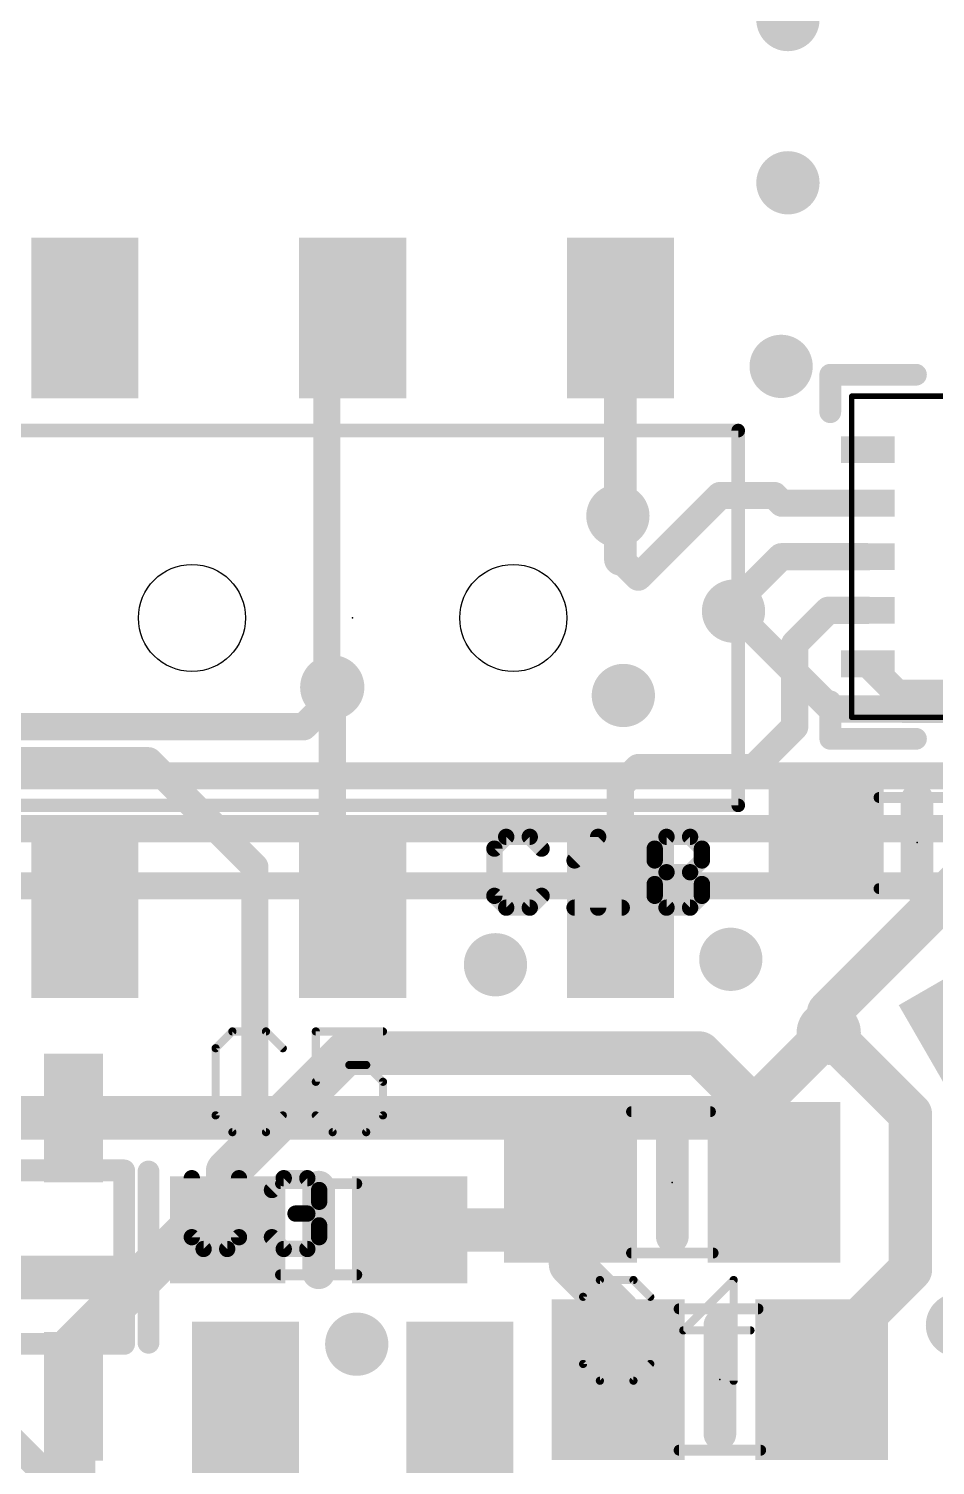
# Model space of a CAD drawing. Extents: x -25.4 to 25.4, y -26.7 to 25.8.
# Drawn here: x -3.02 to 5.44, y -16.93 to -3.51 of the extents above; entities that cross this region are included whole.
import ezdxf

# ---------------------------------------------------------------- set-up
doc = ezdxf.new("R2010")
doc.units = 0
for name, color, linetype in [('1', 12, 'CONTINUOUS'), ('16', 5, 'CONTINUOUS'), ('18', 110, 'CONTINUOUS'), ('20', 53, 'CONTINUOUS'), ('21', 53, 'CONTINUOUS'), ('23', 53, 'CONTINUOUS'), ('25', 253, 'CONTINUOUS'), ('51', 53, 'CONTINUOUS')]:
    doc.layers.add(name, color=color, linetype=linetype)

# ---------------------------------------------------------------- blocks, each defined once
blk = doc.blocks.new('RECT')
blk.add_solid([(-0.5, -0.5), (0.5, -0.5), (-0.5, 0.5), (0.5, 0.5)])
blk = doc.blocks.new('ROUNDV')
at = {"const_width": 0.5}
blk.add_lwpolyline([(0, -0.25, 1), (0, 0.25, 1), (0, -0.25)], format="xyb", dxfattribs=at)

msp = doc.modelspace()

# ---------------------------------------------------------------- linework, layer by layer
at = {"layer": '1'}
for points, const_width in [([(-20.32, 0, 0.4142), (0, -20.32)], 0.254), ([(0, -20.32, 0.4142), (20.32, 0)], 0.254), ([(0.0449, -6.2619, 1), (-0.0449, -6.1721)], 0.127), ([(2.5762, -6.217, 1), (2.4238, -6.217)], 0.1524), ([(-0.1778, -6.4583, 1), (-0.3048, -6.4583)], 0.127), ([(-0.2862, -6.4134, 1), (-0.1964, -6.5032)], 0.127), ([(3.429, -7.8105, 1), (3.429, -7.9375)], 0.127), ([(3.4739, -7.9189, 1), (3.3841, -7.8291)], 0.127), ([(3.9819, -7.8291, 1), (3.8921, -7.9189)], 0.127), ([(3.937, -7.9375, 1), (3.937, -7.8105)], 0.127), ([(4.0085, -7.882, 1), (4.0085, -8.009)], 0.127), ([(3.9636, -7.9904, 1), (4.0534, -7.9006)], 0.127), ([(4.8095, -8.009, 1), (4.8095, -7.882)], 0.127), ([(2.4238, -8.469, 1), (2.5762, -8.469)], 0.1524), ([(2.5449, -8.4241, 1), (2.4551, -8.5139)], 0.127), ([(4.0005, -8.382, 1), (4.0005, -8.509)], 0.127), ([(4.0454, -8.4904, 1), (3.9556, -8.4006)], 0.127), ([(4.8095, -8.509, 1), (4.8095, -8.382)], 0.127), ([(2.6221, -8.5911, 1), (2.7119, -8.6809)], 0.127), ([(2.6221, -8.6809, 1), (2.7119, -8.5911)], 0.127), ([(3.6195, -8.89, 1), (3.4925, -8.89)], 0.127), ([(3.5111, -8.8451, 1), (3.6009, -8.9349)], 0.127), ([(4.4403, -8.882, 1), (4.4403, -9.009)], 0.127), ([(4.4852, -8.9904, 1), (4.3954, -8.9006)], 0.127), ([(4.8095, -9.009, 1), (4.8095, -8.882)], 0.127), ([(3.4925, -8.9535, 1), (3.6195, -8.9535)], 0.127), ([(4.191, -9.2583, 1), (4.064, -9.2583)], 0.127), ([(4.0826, -9.2134, 1), (4.1724, -9.3032)], 0.127), ([(4.8544, -9.4006, 1), (4.7646, -9.4904)], 0.127), ([(-0.1964, -9.569, 1), (-0.2862, -9.6588)], 0.127), ([(-0.3048, -9.6139, 1), (-0.1778, -9.6139)], 0.127), ([(-0.127, -9.6647, 1), (-0.254, -9.6647)], 0.127), ([(-0.2354, -9.7096, 1), (-0.1456, -9.6198)], 0.127), ([(5.1595, -9.6939, 1), (5.1595, -9.8971)], 0.2032), ([(5.1146, -9.8404, 1), (5.2044, -9.7506)], 0.127), ([(4.1724, -10.0779, 1), (4.0826, -9.9881)], 0.127), ([(4.064, -10.033, 1), (4.191, -10.033)], 0.127), ([(-1.8601, -10.3056, 1), (-1.9499, -10.3954)], 0.127), ([(-1.905, -10.414, 1), (-1.905, -10.287)], 0.127), ([(2.667, -10.3505, 1), (2.667, -10.4775)], 0.127), ([(2.7119, -10.4589, 1), (2.6221, -10.3691)], 0.127), ([(3.7016, -10.3691, 1), (3.7914, -10.4589)], 0.127), ([(3.7465, -10.4775, 1), (3.7465, -10.3505)], 0.127), ([(2.5635, -10.581, 1), (2.4365, -10.581)], 0.127), ([(2.4551, -10.5361, 1), (2.5449, -10.6259)], 0.127), ([(-0.85, -11.342, 1), (-0.977, -11.342)], 0.127), ([(-0.9584, -11.3869, 1), (-0.8686, -11.2971)], 0.127), ([(-0.1456, -11.5816, 1), (-0.2354, -11.6714)], 0.127), ([(-0.254, -11.6265, 1), (-0.127, -11.6265)], 0.127), ([(-0.0449, -11.8619, 1), (0.0449, -11.7721)], 0.127), ([(2.4365, -11.817, 1), (2.5635, -11.817)], 0.127), ([(4.5466, -12.7, 1), (4.3434, -12.7)], 0.2032), ([(4.3732, -12.6282, 1), (4.5168, -12.7718)], 0.2032), ([(4.5168, -12.8187, 1), (4.3732, -12.9623)], 0.2032), ([(-0.0635, -12.9794, 1), (-0.0635, -13.1826)], 0.2032), ([(0.0083, -13.1528, 1), (-0.1353, -13.0092)], 0.2032), ([(3.3103, -13.0092, 1), (3.1667, -13.1528)], 0.2032), ([(3.2385, -13.1826, 1), (3.2385, -12.9794)], 0.2032), ([(4.3434, -12.8905, 1), (4.5466, -12.8905)], 0.2032), ([(4.711, -13.0549, 1), (4.711, -13.2581)], 0.2032), ([(4.7842, -13.0847, 1), (4.6405, -13.2283)], 0.2032), ([(4.6392, -13.2283, 1), (4.7828, -13.0847)], 0.2032), ([(4.7123, -13.2581, 1), (4.7123, -13.0549)], 0.2032), ([(5.3086, -13.6512, 1), (5.1054, -13.6512)], 0.2032), ([(5.1352, -13.723, 1), (5.2788, -13.5793)], 0.2032), ([(4.0361, -13.777, 1), (3.8329, -13.777)], 0.2032), ([(3.8627, -13.8488, 1), (4.0063, -13.7052)], 0.2032), ([(-0.9853, -13.8592, 1), (-0.8417, -14.0028)], 0.2032), ([(-0.8417, -14.0028, 1), (-0.9853, -13.8592)], 0.2032), ([(-0.977, -13.931, 1), (-0.85, -13.931)], 0.127), ([(-1.0659, -14.185, 1), (-1.2691, -14.185)], 0.2032), ([(-1.2393, -14.1132, 1), (-1.0957, -14.2568)], 0.2032), ([(2.1361, -14.2875, 1), (1.9329, -14.2875)], 0.2032), ([(2.1063, -14.3593, 1), (1.9627, -14.2157)], 0.2032), ([(3.8329, -14.2875, 1), (4.0361, -14.2875)], 0.2032), ([(-1.524, -14.6304, 1), (-1.524, -14.8336)], 0.2032), ([(-1.4522, -14.8038, 1), (-1.5958, -14.6602)], 0.2032), ([(-1.1675, -14.8336, 1), (-1.1675, -14.6304)], 0.2032), ([(0.5325, -14.6304, 1), (0.5325, -14.8336)], 0.2032), ([(1.5182, -14.6602, 1), (1.6618, -14.8038)], 0.2032), ([(1.59, -14.8336, 1), (1.59, -14.6304)], 0.2032), ([(-1.2691, -14.732, 1), (-1.0659, -14.732)], 0.2032), ([(2.1063, -14.9802, 1), (1.9627, -15.1238)], 0.2032), ([(-2.0403, -15.1047, 1), (-1.8967, -15.2483)], 0.2032), ([(-1.8967, -15.2483, 1), (-2.0403, -15.1047)], 0.2032), ([(-1.9685, -15.2781, 1), (-1.9685, -15.0749)], 0.2032), ([(1.9329, -15.052, 1), (2.1361, -15.052)], 0.2032), ([(5.1054, -15.1024, 1), (5.3086, -15.1024)], 0.2032), ([(5.2788, -15.1743, 1), (5.1352, -15.0306)], 0.2032), ([(2.5806, -15.4965, 1), (2.3774, -15.4965)], 0.2032), ([(2.4072, -15.5683, 1), (2.5508, -15.4247)], 0.2032), ([(-2.5044, -15.814, 1), (-2.7076, -15.814)], 0.2032), ([(-2.6778, -15.7422, 1), (-2.5342, -15.8858)], 0.2032), ([(4.4806, -15.9304, 1), (4.2774, -15.9304)], 0.2032), ([(4.3072, -15.8586, 1), (4.4508, -16.0023)], 0.2032), ([(-2.5044, -16.2861, 1), (-2.7076, -16.2861)], 0.2032), ([(2.3774, -16.129, 1), (2.5806, -16.129)], 0.2032), ([(4.2774, -16.129, 1), (4.4806, -16.129)], 0.2032), ([(-2.7076, -16.2861, 1), (-2.5044, -16.2861)], 0.2032)]:
    msp.add_lwpolyline(points, format="xyb", dxfattribs=dict(at, const_width=const_width))
for points, const_width in [([(0, -6.217), (-0.2413, -6.4583)], 0.254), ([(2.5, -6.217), (2.5, -8.469)], 0.3048), ([(-0.2413, -6.4583), (-0.2413, -9.6139)], 0.254), ([(3.429, -7.874), (2.667, -8.636)], 0.254), ([(3.937, -7.874), (3.429, -7.874)], 0.254), ([(4.0085, -7.9455), (3.937, -7.874)], 0.254), ([(4.8095, -7.9455), (4.0085, -7.9455)], 0.254), ([(2.5, -8.469), (2.667, -8.636)], 0.254), ([(4.0005, -8.4455), (3.556, -8.89)], 0.254), ([(4.0005, -8.4455), (4.8095, -8.4455)], 0.254), ([(3.556, -8.9535), (3.556, -8.89)], 0.254), ([(4.4403, -8.9455), (4.1275, -9.2583)], 0.254), ([(4.8095, -8.9455), (4.4403, -8.9455)], 0.254), ([(4.1275, -9.2583), (4.1275, -10.033)], 0.254), ([(4.8095, -9.4455), (5.1595, -9.7955)], 0.254), ([(-0.2413, -9.6139), (-0.1905, -9.6647)], 0.254), ([(-0.1905, -9.6647), (-0.1905, -11.6265)], 0.254), ([(5.1595, -9.7955), (5.6595, -9.7955)], 0.4064), ([(4.1275, -10.033), (3.7465, -10.414)], 0.254), ([(-6.6675, -10.3505), (-1.905, -10.3505)], 0.254), ([(-1.905, -10.3505), (-0.9135, -11.342)], 0.254), ([(2.667, -10.414), (2.5, -10.581)], 0.254), ([(3.7465, -10.414), (2.667, -10.414)], 0.254), ([(2.5, -10.581), (2.5, -11.817)], 0.254), ([(-0.9135, -11.342), (-0.9135, -13.931)], 0.254), ([(5.6595, -11.4855), (4.445, -12.7)], 0.4064), ([(0, -11.817), (-0.1905, -11.6265)], 0.254), ([(4.445, -12.7), (4.445, -12.8905)], 0.4064), ([(4.711, -13.1565), (4.445, -12.8905)], 0.4064), ([(-0.9135, -13.931), (-0.0635, -13.081)], 0.4064), ([(-0.0635, -13.081), (3.2385, -13.081)], 0.4064), ([(3.2385, -13.081), (3.9345, -13.777)], 0.4064), ([(4.7123, -13.1565), (4.711, -13.1565)], 0.4064), ([(5.207, -13.6512), (4.7123, -13.1565)], 0.4064), ([(5.207, -15.1024), (5.207, -13.6512)], 0.4064), ([(3.9345, -13.777), (3.9345, -14.2875)], 0.4064), ([(-1.1675, -14.185), (-0.9135, -13.931)], 0.4064), ([(-1.1675, -14.732), (-1.1675, -14.185)], 0.4064), ([(1.59, -14.732), (2.0345, -14.2875)], 0.4064), ([(2.0345, -14.2875), (2.0345, -15.052)], 0.4064), ([(-1.9685, -15.1765), (-1.524, -14.732)], 0.4064), ([(-1.524, -14.732), (-1.1675, -14.732)], 0.4064), ([(0.5325, -14.732), (1.59, -14.732)], 0.4064), ([(2.0345, -15.052), (2.479, -15.4965)], 0.4064), ([(-4.5085, -15.1765), (-1.9685, -15.1765)], 0.4064), ([(-2.606, -15.814), (-1.9685, -15.1765)], 0.4064), ([(5.207, -15.1024), (4.379, -15.9304)], 0.4064), ([(2.479, -15.4965), (2.479, -16.129)], 0.4064), ([(-2.606, -16.2861), (-2.606, -15.814)], 0.4064), ([(4.379, -16.129), (4.379, -15.9304)], 0.4064), ([(-2.606, -16.2861), (-2.606, -20)], 0.4064)]:
    msp.add_lwpolyline(points, dxfattribs=dict(at, const_width=const_width))
at = {"layer": '16'}
for points, const_width in [([(-20.32, 0, 0.4142), (0, -20.32)], 0.254), ([(0, -20.32, 0.4142), (20.32, 0)], 0.254), ([(3.6009, -8.9086, 1), (3.5111, -8.9984)], 0.127), ([(-0.127, -9.6647, 1), (-0.254, -9.6647)], 0.127), ([(-0.1456, -9.8112, 1), (-0.2354, -9.7214)], 0.127), ([(-0.254, -9.7663, 1), (-0.127, -9.7663)], 0.127), ([(4.4704, -9.8044, 1), (4.4704, -9.9314)], 0.127), ([(4.4255, -9.9128, 1), (4.5153, -9.823)], 0.127), ([(-0.5021, -9.9881, 1), (-0.4123, -10.0779)], 0.127), ([(-0.4572, -10.0965, 1), (-0.4572, -9.9695)], 0.127), ([(4.5168, -12.9623, 1), (4.3732, -12.8187)], 0.2032), ([(3.5778, -13.6141, 1), (3.7214, -13.7577)], 0.2032), ([(3.6496, -13.7875, 1), (3.6496, -13.5843)], 0.2032)]:
    msp.add_lwpolyline(points, format="xyb", dxfattribs=dict(at, const_width=const_width))
for points, const_width in [([(4.4704, -9.8679), (3.556, -8.9535)], 0.254), ([(-0.1905, -9.7663), (-0.4572, -10.033)], 0.254), ([(-0.1905, -9.6647), (-0.1905, -9.7663)], 0.254), ([(9.0551, -9.8679), (4.4704, -9.8679)], 0.254), ([(-0.4572, -10.033), (-6.6675, -10.033)], 0.254), ([(-7.1612, -10.4918), (9.1186, -10.4918)], 0.254), ([(-7.4295, -10.9855), (9.3345, -10.9855)], 0.254), ([(-5.4305, -11.5189), (9.8679, -11.5189)], 0.254), ([(3.6496, -13.6859), (4.445, -12.8905)], 0.4064), ([(-3.556, -13.6859), (3.6496, -13.6859)], 0.4064), ([(-1.397, -18.4785), (-3.683, -16.1925)], 0.254)]:
    msp.add_lwpolyline(points, dxfattribs=dict(at, const_width=const_width))
at = {"layer": '20', "const_width": 0.0254}
msp.add_lwpolyline([(-3.4925, 25.146, 14.4823), (3.4925, 25.146)], format="xyb", dxfattribs=at)
at = {"layer": '20'}
for centre in [(-1.5, -9.017), (1.5, -9.017)]:
    msp.add_circle(centre, 0.5, dxfattribs=at)
at = {"layer": '21'}
for points, const_width in [([(4.4595, -7.0955), (4.4595, -6.7455)], 0.2032), ([(4.4595, -6.7455), (5.2595, -6.7455)], 0.2032), ([(-3.6, -7.267), (3.6, -7.267)], 0.127), ([(3.6, -7.267), (3.6, -10.767)], 0.127), ([(4.4595, -10.1455), (4.4595, -9.7955)], 0.2032), ([(5.2595, -10.1455), (4.4595, -10.1455)], 0.2032), ([(5.2705, -11.5125), (5.2705, -10.7125)], 0.3048), ([(3.6, -10.767), (-3.6, -10.767)], 0.127), ([(2.9845, -14.7955), (2.9845, -13.7795)], 0.3048), ([(-1.906, -14.186), (-1.906, -15.786)], 0.2032), ([(-0.3175, -14.332), (-0.3175, -15.132)], 0.3048), ([(3.429, -16.637), (3.429, -15.621)], 0.3048)]:
    msp.add_lwpolyline(points, dxfattribs=dict(at, const_width=const_width))
for points, const_width in [([(4.5103, -6.7455, 1), (4.4087, -6.7455)], 0.1016), ([(4.4595, -6.6947, 1), (4.4595, -6.7963)], 0.1016), ([(5.2595, -6.7963, 1), (5.2595, -6.6947)], 0.1016), ([(4.4087, -7.0955, 1), (4.5103, -7.0955)], 0.1016), ([(3.6318, -7.267, 1), (3.5682, -7.267)], 0.0635), ([(3.6, -7.2988, 1), (3.6, -7.2353)], 0.0635), ([(4.5103, -9.7955, 1), (4.4087, -9.7955)], 0.1016), ([(4.4595, -10.0947, 1), (4.4595, -10.1963)], 0.1016), ([(5.2595, -10.1963, 1), (5.2595, -10.0947)], 0.1016), ([(4.4087, -10.1455, 1), (4.5103, -10.1455)], 0.1016), ([(5.3467, -10.7125, 1), (5.1943, -10.7125)], 0.1524), ([(3.6, -10.7988, 1), (3.6, -10.7353)], 0.0635), ([(3.5682, -10.767, 1), (3.6318, -10.767)], 0.0635), ([(5.1943, -11.5125, 1), (5.3467, -11.5125)], 0.1524), ([(3.0607, -13.7795, 1), (2.9083, -13.7795)], 0.1524), ([(-1.8552, -14.186, 1), (-1.9568, -14.186)], 0.1016), ([(-0.2413, -14.332, 1), (-0.3937, -14.332)], 0.1524), ([(2.9083, -14.7955, 1), (3.0607, -14.7955)], 0.1524), ([(-0.3937, -15.132, 1), (-0.2413, -15.132)], 0.1524), ([(3.5052, -15.621, 1), (3.3528, -15.621)], 0.1524), ([(-1.9568, -15.786, 1), (-1.8552, -15.786)], 0.1016), ([(3.3528, -16.637, 1), (3.5052, -16.637)], 0.1524)]:
    msp.add_lwpolyline(points, format="xyb", dxfattribs=dict(at, const_width=const_width))
at = {"layer": '23'}
for p in [(0, -9.017), (5.2705, -11.1125), (2.9845, -14.2875), (-0.3175, -14.732), (3.429, -16.129)]:
    msp.add_point(p, dxfattribs=at)
at = {"layer": '25'}
for points, const_width in [([(1.4336, -11.0611), (1.3235, -11.1713)], 0.1524), ([(1.6539, -11.0611), (1.4336, -11.0611)], 0.1524), ([(1.7641, -11.1713), (1.6539, -11.0611)], 0.1524), ([(2.0719, -11.2815), (2.2922, -11.0611)], 0.1524), ([(2.2922, -11.0611), (2.2922, -11.7221)], 0.1524), ([(2.8203, -11.1713), (2.9304, -11.0611)], 0.1524), ([(2.9304, -11.0611), (3.1508, -11.0611)], 0.1524), ([(3.1508, -11.0611), (3.2609, -11.1713)], 0.1524), ([(1.3235, -11.1713), (1.3235, -11.6119)], 0.1524), ([(2.8203, -11.2815), (2.8203, -11.1713)], 0.1524), ([(3.2609, -11.1713), (3.2609, -11.2815)], 0.1524), ([(2.9304, -11.3916), (2.8203, -11.2815)], 0.1524), ([(3.2609, -11.2815), (3.1508, -11.3916)], 0.1524), ([(2.8203, -11.5018), (2.9304, -11.3916)], 0.1524), ([(2.9304, -11.3916), (3.1508, -11.3916)], 0.1524), ([(3.1508, -11.3916), (3.2609, -11.5018)], 0.1524), ([(1.3235, -11.6119), (1.4336, -11.7221)], 0.1524), ([(1.6539, -11.7221), (1.7641, -11.6119)], 0.1524), ([(2.8203, -11.6119), (2.8203, -11.5018)], 0.1524), ([(2.9304, -11.7221), (2.8203, -11.6119)], 0.1524), ([(3.2609, -11.6119), (3.1508, -11.7221)], 0.1524), ([(3.2609, -11.5018), (3.2609, -11.6119)], 0.1524), ([(1.4336, -11.7221), (1.6539, -11.7221)], 0.1524), ([(2.0719, -11.7221), (2.5125, -11.7221)], 0.1524), ([(3.1508, -11.7221), (2.9304, -11.7221)], 0.1524), ([(-1.1226, -12.8783), (-1.2794, -13.0351)], 0.0762), ([(-0.8091, -12.8783), (-1.1226, -12.8783)], 0.0762), ([(-0.6523, -13.0351), (-0.8091, -12.8783)], 0.0762), ([(0.2832, -12.8783), (-0.3439, -12.8783)], 0.0762), ([(-0.3439, -12.8783), (-0.3439, -13.3486)], 0.0762), ([(-1.2794, -13.0351), (-1.2794, -13.6621)], 0.0762), ([(-0.3439, -13.3486), (-0.0303, -13.1918)], 0.0762), ([(-0.0303, -13.1918), (0.1264, -13.1918)], 0.0762), ([(0.1264, -13.1918), (0.2832, -13.3486)], 0.0762), ([(0.2832, -13.3486), (0.2832, -13.6621)], 0.0762), ([(-1.2794, -13.6621), (-1.1226, -13.8189)], 0.0762), ([(-0.8091, -13.8189), (-0.6523, -13.6621)], 0.0762), ([(-0.1871, -13.8189), (-0.3439, -13.6621)], 0.0762), ([(0.2832, -13.6621), (0.1264, -13.8189)], 0.0762), ([(-1.1226, -13.8189), (-0.8091, -13.8189)], 0.0762), ([(0.1264, -13.8189), (-0.1871, -13.8189)], 0.0762), ([(-1.5018, -14.2488), (-1.5018, -14.7996)], 0.1524), ([(-1.0612, -14.7996), (-1.0612, -14.2488)], 0.1524), ([(-0.7534, -14.359), (-0.6432, -14.2488)], 0.1524), ([(-0.6432, -14.2488), (-0.4229, -14.2488)], 0.1524), ([(-0.4229, -14.2488), (-0.3127, -14.359)], 0.1524), ([(-0.3127, -14.359), (-0.3127, -14.4692)], 0.1524), ([(-0.3127, -14.4692), (-0.4229, -14.5793)], 0.1524), ([(-0.4229, -14.5793), (-0.5331, -14.5793)], 0.1524), ([(-0.4229, -14.5793), (-0.3127, -14.6895)], 0.1524), ([(-0.3127, -14.6895), (-0.3127, -14.7996)], 0.1524), ([(-1.5018, -14.7996), (-1.3916, -14.9098)], 0.1524), ([(-1.1713, -14.9098), (-1.0612, -14.7996)], 0.1524), ([(-0.6432, -14.9098), (-0.7534, -14.7996)], 0.1524), ([(-0.3127, -14.7996), (-0.4229, -14.9098)], 0.1524), ([(-1.3916, -14.9098), (-1.1713, -14.9098)], 0.1524), ([(-0.4229, -14.9098), (-0.6432, -14.9098)], 0.1524), ([(2.3083, -15.1998), (2.1516, -15.3566)], 0.0762), ([(2.6219, -15.1998), (2.3083, -15.1998)], 0.0762), ([(2.7786, -15.3566), (2.6219, -15.1998)], 0.0762), ([(3.5574, -15.1998), (3.0871, -15.6701)], 0.0762), ([(3.5574, -16.1404), (3.5574, -15.1998)], 0.0762), ([(2.1516, -15.3566), (2.1516, -15.9836)], 0.0762), ([(3.0871, -15.6701), (3.7142, -15.6701)], 0.0762), ([(2.1516, -15.9836), (2.3083, -16.1404)], 0.0762), ([(2.6219, -16.1404), (2.7786, -15.9836)], 0.0762), ([(2.3083, -16.1404), (2.6219, -16.1404)], 0.0762)]:
    msp.add_lwpolyline(points, dxfattribs=dict(at, const_width=const_width))
for points, const_width in [([(1.4336, -11.023, 1), (1.4336, -11.0992)], 0.0762), ([(1.4606, -11.0881, 1), (1.4067, -11.0342)], 0.0762), ([(1.6809, -11.0342, 1), (1.627, -11.0881)], 0.0762), ([(1.6539, -11.0992, 1), (1.6539, -11.023)], 0.0762), ([(2.3303, -11.0611, 1), (2.2541, -11.0611)], 0.0762), ([(2.3191, -11.0881, 1), (2.2652, -11.0342)], 0.0762), ([(2.9304, -11.023, 1), (2.9304, -11.0992)], 0.0762), ([(2.9574, -11.0881, 1), (2.9035, -11.0342)], 0.0762), ([(3.1777, -11.0342, 1), (3.1238, -11.0881)], 0.0762), ([(3.1508, -11.0992, 1), (3.1508, -11.023)], 0.0762), ([(1.3616, -11.1713, 1), (1.2854, -11.1713)], 0.0762), ([(1.2965, -11.1444, 1), (1.3504, -11.1982)], 0.0762), ([(1.7372, -11.1982, 1), (1.791, -11.1444)], 0.0762), ([(2.8584, -11.1713, 1), (2.7822, -11.1713)], 0.0762), ([(2.7933, -11.1444, 1), (2.8472, -11.1982)], 0.0762), ([(3.299, -11.1713, 1), (3.2228, -11.1713)], 0.0762), ([(3.234, -11.1982, 1), (3.2879, -11.1444)], 0.0762), ([(2.0449, -11.2545, 1), (2.0988, -11.3084)], 0.0762), ([(2.8472, -11.2545, 1), (2.7933, -11.3084)], 0.0762), ([(2.7822, -11.2815, 1), (2.8584, -11.2815)], 0.0762), ([(3.2228, -11.2815, 1), (3.299, -11.2815)], 0.0762), ([(3.2879, -11.3084, 1), (3.234, -11.2545)], 0.0762), ([(2.9304, -11.3535, 1), (2.9304, -11.4297)], 0.0762), ([(2.9574, -11.4186, 1), (2.9035, -11.3647)], 0.0762), ([(2.9035, -11.4186, 1), (2.9574, -11.3647)], 0.0762), ([(3.1777, -11.3647, 1), (3.1238, -11.4186)], 0.0762), ([(3.1238, -11.3647, 1), (3.1777, -11.4186)], 0.0762), ([(3.1508, -11.4297, 1), (3.1508, -11.3535)], 0.0762), ([(1.3504, -11.585, 1), (1.2965, -11.6389)], 0.0762), ([(1.791, -11.6389, 1), (1.7372, -11.585)], 0.0762), ([(2.7933, -11.4748, 1), (2.8472, -11.5287)], 0.0762), ([(2.8472, -11.585, 1), (2.7933, -11.6389)], 0.0762), ([(2.8584, -11.5018, 1), (2.7822, -11.5018)], 0.0762), ([(3.299, -11.5018, 1), (3.2228, -11.5018)], 0.0762), ([(3.234, -11.5287, 1), (3.2879, -11.4748)], 0.0762), ([(3.2879, -11.6389, 1), (3.234, -11.585)], 0.0762), ([(1.2854, -11.6119, 1), (1.3616, -11.6119)], 0.0762), ([(1.4336, -11.684, 1), (1.4336, -11.7602)], 0.0762), ([(1.4067, -11.749, 1), (1.4606, -11.6952)], 0.0762), ([(1.627, -11.6952, 1), (1.6809, -11.749)], 0.0762), ([(1.6539, -11.7602, 1), (1.6539, -11.684)], 0.0762), ([(2.0719, -11.684, 1), (2.0719, -11.7602)], 0.0762), ([(2.5125, -11.7602, 1), (2.5125, -11.684)], 0.0762), ([(2.7822, -11.6119, 1), (2.8584, -11.6119)], 0.0762), ([(2.9304, -11.684, 1), (2.9304, -11.7602)], 0.0762), ([(2.9035, -11.749, 1), (2.9574, -11.6952)], 0.0762), ([(3.1238, -11.6952, 1), (3.1777, -11.749)], 0.0762), ([(3.1508, -11.7602, 1), (3.1508, -11.684)], 0.0762), ([(3.2228, -11.6119, 1), (3.299, -11.6119)], 0.0762), ([(2.2541, -11.7221, 1), (2.3303, -11.7221)], 0.0762), ([(-1.1226, -12.8592, 1), (-1.1226, -12.8973)], 0.0381), ([(-1.1092, -12.8918, 1), (-1.1361, -12.8648)], 0.0381), ([(-0.7956, -12.8648, 1), (-0.8226, -12.8918)], 0.0381), ([(-0.8091, -12.8973, 1), (-0.8091, -12.8592)], 0.0381), ([(-0.3439, -12.8592, 1), (-0.3439, -12.8973)], 0.0381), ([(-0.3248, -12.8783, 1), (-0.3629, -12.8783)], 0.0381), ([(0.2832, -12.8973, 1), (0.2832, -12.8592)], 0.0381), ([(-1.2604, -13.0351, 1), (-1.2985, -13.0351)], 0.0381), ([(-1.2929, -13.0216, 1), (-1.2659, -13.0485)], 0.0381), ([(-0.6658, -13.0485, 1), (-0.6389, -13.0216)], 0.0381), ([(-0.0303, -13.1728, 1), (-0.0303, -13.2109)], 0.0381), ([(-0.0218, -13.2089, 1), (-0.0389, -13.1748)], 0.0381), ([(0.1399, -13.1784, 1), (0.1129, -13.2053)], 0.0381), ([(0.1264, -13.2109, 1), (0.1264, -13.1728)], 0.0381), ([(-0.3524, -13.3316, 1), (-0.3354, -13.3656)], 0.0381), ([(-0.3629, -13.3486, 1), (-0.3248, -13.3486)], 0.0381), ([(0.3022, -13.3486, 1), (0.2641, -13.3486)], 0.0381), ([(0.2697, -13.3621, 1), (0.2967, -13.3351)], 0.0381), ([(-1.2659, -13.6487, 1), (-1.2929, -13.6756)], 0.0381), ([(-1.2985, -13.6621, 1), (-1.2604, -13.6621)], 0.0381), ([(-0.6389, -13.6756, 1), (-0.6658, -13.6487)], 0.0381), ([(-0.3304, -13.6487, 1), (-0.3574, -13.6756)], 0.0381), ([(0.2641, -13.6621, 1), (0.3022, -13.6621)], 0.0381), ([(0.2967, -13.6756, 1), (0.2697, -13.6487)], 0.0381), ([(-1.1226, -13.7999, 1), (-1.1226, -13.838)], 0.0381), ([(-1.1361, -13.8324, 1), (-1.1092, -13.8054)], 0.0381), ([(-0.8226, -13.8054, 1), (-0.7956, -13.8324)], 0.0381), ([(-0.8091, -13.838, 1), (-0.8091, -13.7999)], 0.0381), ([(-0.1871, -13.7999, 1), (-0.1871, -13.838)], 0.0381), ([(-0.2006, -13.8324, 1), (-0.1736, -13.8054)], 0.0381), ([(0.1129, -13.8054, 1), (0.1399, -13.8324)], 0.0381), ([(0.1264, -13.838, 1), (0.1264, -13.7999)], 0.0381), ([(-1.4637, -14.2488, 1), (-1.5399, -14.2488)], 0.0762), ([(-1.0231, -14.2488, 1), (-1.0993, -14.2488)], 0.0762), ([(-0.6432, -14.2107, 1), (-0.6432, -14.2869)], 0.0762), ([(-0.6163, -14.2758, 1), (-0.6702, -14.2219)], 0.0762), ([(-0.396, -14.2219, 1), (-0.4498, -14.2758)], 0.0762), ([(-0.4229, -14.2869, 1), (-0.4229, -14.2107)], 0.0762), ([(-0.7803, -14.3321, 1), (-0.7264, -14.3859)], 0.0762), ([(-0.2746, -14.359, 1), (-0.3508, -14.359)], 0.0762), ([(-0.3397, -14.3859, 1), (-0.2858, -14.3321)], 0.0762), ([(-0.3508, -14.4692, 1), (-0.2746, -14.4692)], 0.0762), ([(-0.2858, -14.4961, 1), (-0.3397, -14.4422)], 0.0762), ([(-0.5331, -14.5412, 1), (-0.5331, -14.6174)], 0.0762), ([(-0.396, -14.5524, 1), (-0.4498, -14.6063)], 0.0762), ([(-0.4498, -14.5524, 1), (-0.396, -14.6063)], 0.0762), ([(-0.4229, -14.6174, 1), (-0.4229, -14.5412)], 0.0762), ([(-0.2746, -14.6895, 1), (-0.3508, -14.6895)], 0.0762), ([(-1.4749, -14.7727, 1), (-1.5287, -14.8266)], 0.0762), ([(-1.0342, -14.8266, 1), (-1.0881, -14.7727)], 0.0762), ([(-0.7264, -14.7727, 1), (-0.7803, -14.8266)], 0.0762), ([(-0.3397, -14.7164, 1), (-0.2858, -14.6625)], 0.0762), ([(-0.2858, -14.8266, 1), (-0.3397, -14.7727)], 0.0762), ([(-1.5399, -14.7996, 1), (-1.4637, -14.7996)], 0.0762), ([(-1.3916, -14.8717, 1), (-1.3916, -14.9479)], 0.0762), ([(-1.4186, -14.9367, 1), (-1.3647, -14.8829)], 0.0762), ([(-1.1983, -14.8829, 1), (-1.1444, -14.9367)], 0.0762), ([(-1.1713, -14.9479, 1), (-1.1713, -14.8717)], 0.0762), ([(-1.0993, -14.7996, 1), (-1.0231, -14.7996)], 0.0762), ([(-0.6432, -14.8717, 1), (-0.6432, -14.9479)], 0.0762), ([(-0.6702, -14.9367, 1), (-0.6163, -14.8829)], 0.0762), ([(-0.4498, -14.8829, 1), (-0.396, -14.9367)], 0.0762), ([(-0.4229, -14.9479, 1), (-0.4229, -14.8717)], 0.0762), ([(-0.3508, -14.7996, 1), (-0.2746, -14.7996)], 0.0762), ([(2.3083, -15.1807, 1), (2.3083, -15.2188)], 0.0381), ([(2.3218, -15.2133, 1), (2.2949, -15.1863)], 0.0381), ([(2.6353, -15.1863, 1), (2.6084, -15.2133)], 0.0381), ([(2.6219, -15.2188, 1), (2.6219, -15.1807)], 0.0381), ([(3.5764, -15.1998, 1), (3.5383, -15.1998)], 0.0381), ([(3.5709, -15.2133, 1), (3.5439, -15.1863)], 0.0381), ([(2.1706, -15.3566, 1), (2.1325, -15.3566)], 0.0381), ([(2.1381, -15.3431, 1), (2.165, -15.37)], 0.0381), ([(2.7652, -15.37, 1), (2.7921, -15.3431)], 0.0381), ([(3.0871, -15.6511, 1), (3.0871, -15.6892)], 0.0381), ([(3.0736, -15.6566, 1), (3.1006, -15.6836)], 0.0381), ([(3.7142, -15.6892, 1), (3.7142, -15.6511)], 0.0381), ([(2.165, -15.9702, 1), (2.1381, -15.9971)], 0.0381), ([(2.7921, -15.9971, 1), (2.7652, -15.9702)], 0.0381), ([(2.1325, -15.9836, 1), (2.1706, -15.9836)], 0.0381), ([(2.3083, -16.1213, 1), (2.3083, -16.1594)], 0.0381), ([(2.2949, -16.1539, 1), (2.3218, -16.1269)], 0.0381), ([(2.6084, -16.1269, 1), (2.6353, -16.1539)], 0.0381), ([(2.6219, -16.1594, 1), (2.6219, -16.1213)], 0.0381), ([(3.5383, -16.1404, 1), (3.5764, -16.1404)], 0.0381)]:
    msp.add_lwpolyline(points, format="xyb", dxfattribs=dict(at, const_width=const_width))
at = {"layer": '51'}
for points, const_width in [([(4.6595, -9.9455), (4.6595, -6.9455)], 0.0508), ([(4.6595, -6.9455), (7.6595, -6.9455)], 0.0508), ([(7.6595, -9.9455), (4.6595, -9.9455)], 0.0508), ([(5.6265, -10.6935), (4.9145, -10.6935)], 0.1016), ([(5.6265, -11.5445), (4.9145, -11.5445)], 0.1016), ([(3.3405, -13.6275), (2.6035, -13.6275)], 0.1016), ([(-4.9784, -14.1756), (-2.1336, -14.1756)], 0.2032), ([(-2.1336, -14.1756), (-2.1336, -15.7964)], 0.2032), ([(-0.6735, -14.3), (0.0385, -14.3)], 0.1016), ([(3.3655, -14.9475), (2.6035, -14.9475)], 0.1016), ([(-0.6735, -15.151), (0.0385, -15.151)], 0.1016), ([(3.785, -15.469), (3.048, -15.469)], 0.1016), ([(-2.1336, -15.7964), (-4.9784, -15.7964)], 0.2032), ([(3.81, -16.789), (3.048, -16.789)], 0.1016)]:
    msp.add_lwpolyline(points, dxfattribs=dict(at, const_width=const_width))
for points, const_width in [([(4.6722, -6.9455, 1), (4.6468, -6.9455)], 0.0254), ([(4.6595, -6.9328, 1), (4.6595, -6.9582)], 0.0254), ([(4.6595, -9.9328, 1), (4.6595, -9.9582)], 0.0254), ([(4.6468, -9.9455, 1), (4.6722, -9.9455)], 0.0254), ([(4.9145, -10.6681, 1), (4.9145, -10.7189)], 0.0508), ([(4.9145, -11.5191, 1), (4.9145, -11.5699)], 0.0508), ([(2.6035, -13.6021, 1), (2.6035, -13.6529)], 0.0508), ([(3.3405, -13.6529, 1), (3.3405, -13.6021)], 0.0508), ([(-2.0828, -14.1756, 1), (-2.1844, -14.1756)], 0.1016), ([(-2.1336, -14.2264, 1), (-2.1336, -14.1248)], 0.1016), ([(-0.6735, -14.2746, 1), (-0.6735, -14.3254)], 0.0508), ([(0.0385, -14.3254, 1), (0.0385, -14.2746)], 0.0508), ([(2.6035, -14.9221, 1), (2.6035, -14.9729)], 0.0508), ([(3.3655, -14.9729, 1), (3.3655, -14.9221)], 0.0508), ([(-0.6735, -15.1256, 1), (-0.6735, -15.1764)], 0.0508), ([(0.0385, -15.1764, 1), (0.0385, -15.1256)], 0.0508), ([(3.048, -15.4436, 1), (3.048, -15.4944)], 0.0508), ([(3.785, -15.4944, 1), (3.785, -15.4436)], 0.0508), ([(-2.1336, -15.8472, 1), (-2.1336, -15.7456)], 0.1016), ([(-2.1844, -15.7964, 1), (-2.0828, -15.7964)], 0.1016), ([(3.048, -16.7636, 1), (3.048, -16.8144)], 0.0508), ([(3.81, -16.8144, 1), (3.81, -16.7636)], 0.0508)]:
    msp.add_lwpolyline(points, format="xyb", dxfattribs=dict(at, const_width=const_width))

# ---------------------------------------------------------------- block references
at = {"layer": '1', "yscale": 1.5}
for p in [(-2.5, -6.217), (0, -6.217), (2.5, -6.217), (-2.5, -11.817), (0, -11.817), (2.5, -11.817)]:
    msp.add_blockref('RECT', p, dxfattribs=at)
at = {"layer": '1'}
for p, xscale, yscale in [((4.8095, -7.4455), 0.5, 0.25), ((4.8095, -7.9455), 0.5, 0.25), ((4.8095, -8.4455), 0.5, 0.25), ((4.8095, -8.9455), 0.5, 0.25), ((4.8095, -9.4455), 0.5, 0.25), ((-2.606, -13.6859), 0.55, 1.2), ((-2.606, -16.2861), 0.55, 1.2)]:
    msp.add_blockref('RECT', p, dxfattribs=dict(at, xscale=xscale, yscale=yscale))
at = {"layer": '1', "xscale": 1.075, "rotation": 180}
msp.add_blockref('RECT', (4.4205, -11.1125), dxfattribs=at)
at = {"layer": '1'}
for p, xscale, yscale, rotation in [((6.055, -12.8893), 1.4, 1.4, 120), ((2.0345, -14.2875), 1.24, 1.5, 180), ((3.9345, -14.2875), 1.24, 1.5, 180), ((2.479, -16.129), 1.24, 1.5, 180), ((4.379, -16.129), 1.24, 1.5, 180)]:
    msp.add_blockref('RECT', p, dxfattribs=dict(at, xscale=xscale, yscale=yscale, rotation=rotation))
at = {"layer": '1', "xscale": 1.075}
for p in [(-1.1675, -14.732), (0.5325, -14.732)]:
    msp.add_blockref('RECT', p, dxfattribs=at)
at = {"layer": '1', "yscale": 4.6, "rotation": 180}
for p in [(-1, -17.89), (1, -17.89)]:
    msp.add_blockref('RECT', p, dxfattribs=at)
at = {"layer": '18'}
for p, xscale, yscale in [((4.064, -3.429), 0.5906, 0.5906), ((4.064, -3.429), 0.5906, 0.5906), ((4.064, -4.953), 0.5906, 0.5906), ((4.064, -4.953), 0.5906, 0.5906), ((4.0005, -6.6675), 0.5906, 0.5906), ((4.0005, -6.6675), 0.5906, 0.5906), ((2.4765, -8.0645), 0.5906, 0.5906), ((2.4765, -8.0645), 0.5906, 0.5906), ((3.556, -8.9535), 0.5906, 0.5906), ((3.556, -8.9535), 0.5906, 0.5906), ((-0.1905, -9.6647), 0.6, 0.6), ((-0.1905, -9.6647), 0.6, 0.6), ((2.5273, -9.7409), 0.5906, 0.5906), ((2.5273, -9.7409), 0.5906, 0.5906), ((3.5306, -12.2047), 0.5906, 0.5906), ((3.5306, -12.2047), 0.5906, 0.5906), ((1.3335, -12.2555), 0.5906, 0.5906), ((1.3335, -12.2555), 0.5906, 0.5906), ((4.445, -12.8905), 0.6, 0.6), ((4.445, -12.8905), 0.6, 0.6), ((5.6515, -15.621), 0.6, 0.6), ((5.6515, -15.621), 0.6, 0.6), ((0.0381, -15.7988), 0.5906, 0.5906), ((0.0381, -15.7988), 0.5906, 0.5906)]:
    msp.add_blockref('ROUNDV', p, dxfattribs=dict(at, xscale=xscale, yscale=yscale))
at = {"layer": '51', "rotation": 180}
for p, xscale, yscale in [((4.6902, -11.1176), 0.5001, 0.95), ((2.2538, -14.2887), 0.7501, 1.4501), ((3.7017, -14.2887), 0.7501, 1.4501), ((2.6984, -16.1302), 0.7501, 1.4501), ((4.1462, -16.1302), 0.7501, 1.4501)]:
    msp.add_blockref('RECT', p, dxfattribs=dict(at, xscale=xscale, yscale=yscale))
at = {"layer": '51'}
for p, xscale, yscale in [((-2.606, -13.811), 0.5, 0.65), ((-0.9057, -14.7269), 0.5001, 0.95), ((0.2628, -14.7269), 0.5001, 0.95), ((-2.606, -16.161), 0.5, 0.65)]:
    msp.add_blockref('RECT', p, dxfattribs=dict(at, xscale=xscale, yscale=yscale))

doc.saveas('drawing.dxf')
